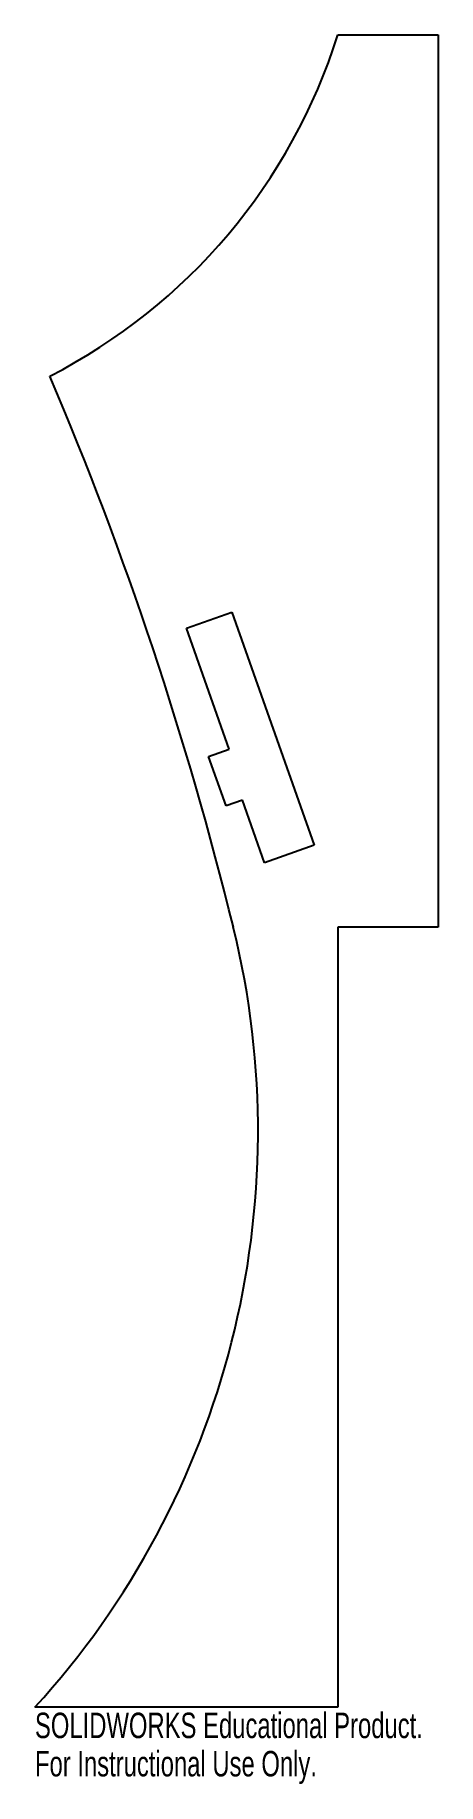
# Model space of a CAD drawing. Header units: inches. Extents: x -3 to 0, y -13.1 to 0.
import ezdxf

# ---------------------------------------------------------------- set-up
doc = ezdxf.new("R2010")
doc.units = ezdxf.units.IN
doc.header["$MEASUREMENT"] = 0
doc.styles.add('SLDTEXTSTYLE0', font='TXT', dxfattribs={"width": 0.7})

msp = doc.modelspace()

# ---------------------------------------------------------------- linework, layer by layer
at = {"color": 7, "linetype": 'Continuous', "lineweight": 25}
for p, q in [((-0.75, 0), (0, 0)), ((0, 0), (0, -6.669)), ((-1.882, -4.434), (-1.542, -4.313)), ((-1.542, -4.313), (-0.927, -6.056)), ((-1.563, -5.339), (-1.882, -4.434)), ((-1.716, -5.393), (-1.563, -5.339)), ((-1.585, -5.763), (-1.716, -5.393)), ((-1.462, -5.719), (-1.585, -5.763)), ((-1.297, -6.187), (-1.462, -5.719)), ((-0.927, -6.056), (-1.297, -6.187)), ((-0.75, -6.669), (-0.75, -12.5)), ((0, -6.669), (-0.75, -6.669)), ((-0.75, -12.5), (-3.014, -12.5))]:
    msp.add_line(p, q, dxfattribs=at)
for centre, radius, start, end in [((-4.875, 1.299), 4.325, 297.137, 342.5237), ((-27.753, -13.114), 27.003, 13.81, 23.0319), ((-7.737, -8.194), 6.391, 317.6444, 13.81)]:
    msp.add_arc(centre, radius, start, end, dxfattribs=at)

# ---------------------------------------------------------------- texts
at = {"color": 7, "linetype": 'Continuous', "char_height": 0.1903, "attachment_point": 1, "style": 'SLDTEXTSTYLE0'}
for s, insert in [('SOLIDWORKS Educational Product.', (-3.014, -12.54)), ('For Instructional Use Only.', (-3.014, -12.826))]:
    msp.add_mtext(s, dxfattribs=dict(at, insert=insert))

doc.saveas('drawing.dxf')
